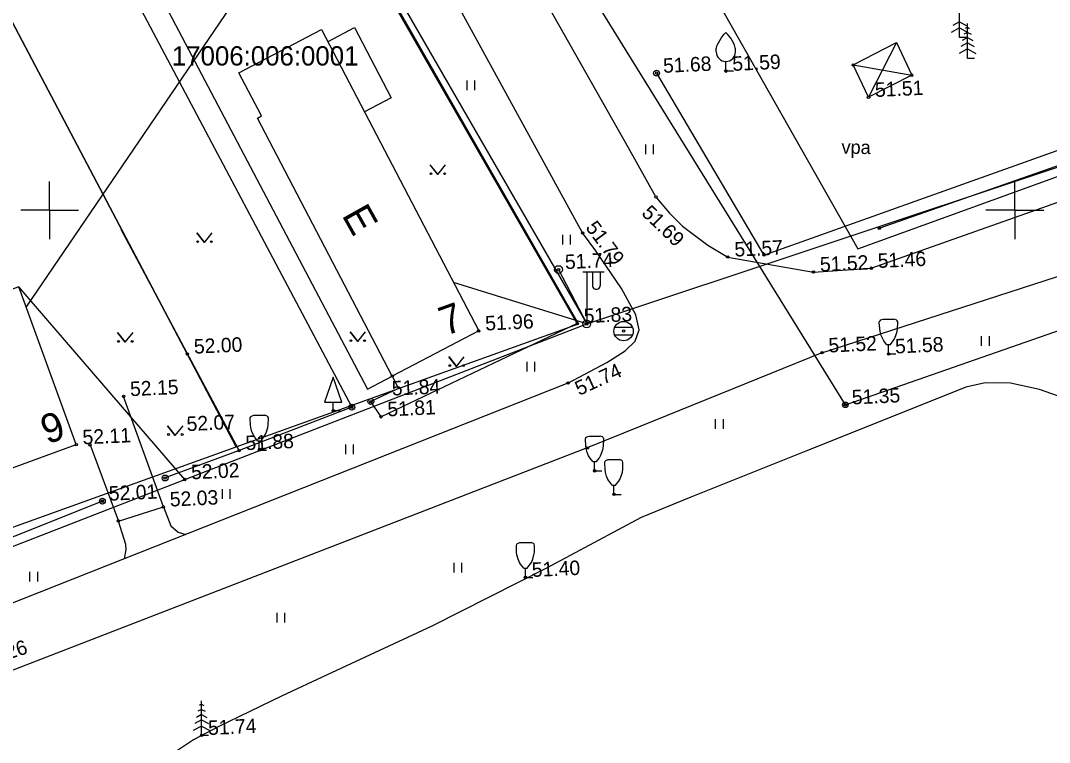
# Model space of a CAD drawing. Extents: x 640815 to 641975, y 6454871 to 6455868.
# Drawn here: x 641648.5 to 641701.8, y 6455072.4 to 6455109.8 of the extents above; entities that cross this region are included whole.
import ezdxf

# ---------------------------------------------------------------- set-up
doc = ezdxf.new("R2010")
doc.units = 0
for name, color, linetype in [('Level 1', 7, 'Continuous'), ('Level 10', 7, 'Continuous'), ('Level 14', 7, 'Continuous'), ('Level 16', 7, 'Continuous'), ('Level 2', 7, 'Continuous'), ('Level 20', 7, 'Continuous'), ('Level 26', 7, 'Continuous'), ('Level 28', 7, 'Continuous'), ('Level 30', 7, 'Continuous'), ('Level 39', 7, 'Continuous'), ('Level 40', 7, 'Continuous'), ('Level 41', 7, 'Continuous'), ('Level 44', 7, 'Continuous'), ('Level 58', 7, 'Continuous'), ('Level 59', 7, 'Continuous'), ('Level 61', 7, 'Continuous'), ('Level 62', 7, 'Continuous'), ('Level 63', 7, 'Continuous')]:
    doc.layers.add(name, color=color, linetype=linetype)

msp = doc.modelspace()

# ---------------------------------------------------------------- linework, layer by layer
at = {"layer": 'Level 1'}
for points in [[(641659.8, 6455107.13), (641664.09, 6455109.36), (641672.23, 6455093.75), (641667.75, 6455091.41), (641660.77, 6455104.78), (641660.98, 6455104.89), (641659.8, 6455107.13)], [(641640.54, 6455092.8), (641637.66, 6455091.79), (641638.66, 6455088.97), (641641.39, 6455089.93), (641643.21, 6455084.88), (641651.38, 6455087.86), (641648.4, 6455096.03), (641645.51, 6455095.02)]]:
    msp.add_lwpolyline(points, dxfattribs=at)
at = {"layer": 'Level 10'}
for p, q in [((641679.27, 6455093.94), (641680.19, 6455093.94)), ((641679.27, 6455093.54), (641680.19, 6455093.54))]:
    msp.add_line(p, q, dxfattribs=at)
msp.add_circle((641679.73, 6455093.74), 0.5, dxfattribs=at)
at = {"layer": 'Level 14'}
for points in [[(641646.76, 6455148.31), (641661.98, 6455121.6), (641677.82, 6455094.12), (641714.77, 6455106.41), (641747.33, 6455117.79)], [(641623.64, 6455073.08), (641657, 6455086.05), (641648.4, 6455096.03)], [(641677.82, 6455094.12), (641670.92, 6455096.26)], [(641657, 6455086.05), (641677.82, 6455094.12)]]:
    msp.add_lwpolyline(points, dxfattribs=at)
at = {"layer": 'Level 16'}
for points in [[(641691.22, 6455089.92), (641669.37, 6455125.25), (641660.23, 6455142.42), (641650.51, 6455156.99), (641637.46, 6455156.59)], [(641669.37, 6455125.25), (641648.78, 6455095)], [(641691.22, 6455089.92), (641728.16, 6455102.8), (641750.93, 6455110.97)]]:
    msp.add_lwpolyline(points, dxfattribs=at)
at = {"layer": 'Level 2'}
msp.add_lwpolyline([(641664.42, 6455108.75), (641665.8, 6455109.47), (641667.69, 6455105.83), (641666.31, 6455105.11)], dxfattribs=at)
at = {"layer": 'Level 20'}
for p, q in [((641677.62, 6455096.81), (641678.72, 6455096.81)), ((641677.82, 6455096.81), (641677.82, 6455094.31)), ((641678.12, 6455096.81), (641678.12, 6455096.11)), ((641678.52, 6455096.81), (641678.52, 6455096.11))]:
    msp.add_line(p, q, dxfattribs=at)
msp.add_circle((641677.82, 6455094.11), 0.2, dxfattribs=at)
msp.add_arc((641678.32, 6455096.11), 0.2, 179.9393, 0.0607, dxfattribs=at)
at = {"layer": 'Level 26'}
msp.add_lwpolyline([(641676.36, 6455096.93), (641677.82, 6455094.12)], dxfattribs=at)
for centre, radius in [((641676.36, 6455096.93), 0.2), ((641691.22, 6455089.92), 0.145)]:
    msp.add_circle(centre, radius, dxfattribs=at)
at = {"layer": 'Level 28'}
for points in [[(641677.33, 6455094.13), (641667.6, 6455111.09)], [(641681.44, 6455107.11), (641687, 6455097.68)], [(641687, 6455097.68), (641708.34, 6455105.3)], [(641665.65, 6455089.8), (641659.81, 6455087.55), (641653.7, 6455099)], [(641677.33, 6455094.13), (641667.17, 6455089.3)], [(641667.17, 6455089.3), (641666.64, 6455090.09)], [(641659.81, 6455087.55), (641655.98, 6455086.13)], [(641652.73, 6455084.93), (641643.63, 6455081.3)]]:
    msp.add_lwpolyline(points, dxfattribs=at)
at = {"layer": 'Level 30'}
for points in [[(641679.98, 6455103.23), (641658.69, 6455140.86), (641658.13, 6455143.17), (641659.72, 6455146.52), (641677.68, 6455154.63)], [(641677.61, 6455098.83), (641658.08, 6455134.51), (641652.71, 6455142.97), (641651.23, 6455143.36)], [(641655.5, 6455111.56), (641666.46, 6455090.74), (641667.75, 6455091.41), (641668.07, 6455090.76), (641666.64, 6455090.09)], [(641654.44, 6455110.96), (641665.65, 6455089.8)], [(641685.13, 6455097.58), (641689.57, 6455096.8), (641692.56, 6455097), (641719.97, 6455106.69), (641731.11, 6455110.74)], [(641690.01, 6455092.62), (641721.09, 6455102.68), (641733.04, 6455107.07)], [(641681.41, 6455100.69), (641679.98, 6455103.23)], [(641681.44, 6455100.65), (641682.11, 6455099.85), (641682.79, 6455099.18), (641684.1, 6455098.19), (641685.13, 6455097.58)], [(641676.85, 6455091.05), (641676.85, 6455091.05), (641678.87, 6455092.11), (641679.82, 6455092.72), (641680.33, 6455093.22), (641680.54, 6455093.81), (641680.36, 6455094.58), (641679.62, 6455095.94), (641678.3, 6455097.9), (641677.61, 6455098.83)], [(641690.01, 6455092.62), (641680.62, 6455088.81)], [(641676.85, 6455091.05), (641645.21, 6455078.52), (641586.68, 6455055.57), (641568.6, 6455048.64), (641563.94, 6455047.63), (641561.06, 6455047.73), (641560.13, 6455048.08), (641556.28, 6455049.65), (641553.08, 6455052.13), (641549.23, 6455056.57), (641542.09, 6455067.76)], [(641652.09, 6455087.84), (641653.56, 6455083.9), (641655.89, 6455084.63), (641653.83, 6455090.36)], [(641680.62, 6455088.81), (641677.85, 6455087.69)], [(641677.85, 6455087.69), (641646.3, 6455075.48), (641587.76, 6455052.57), (641570.89, 6455045.64), (641565.52, 6455044.5), (641560.24, 6455044.32), (641555.35, 6455045.89), (641552.39, 6455047.86), (641547.96, 6455052.25), (641534.49, 6455075.35)], [(641655.89, 6455084.63), (641656.28, 6455083.65), (641656.65, 6455083.32), (641657.05, 6455083.21)], [(641653.87, 6455081.94), (641653.96, 6455082.42), (641653.94, 6455082.69), (641653.56, 6455083.9)]]:
    msp.add_lwpolyline(points, dxfattribs=at)
at = {"layer": 'Level 39'}
for centre in [(641681.44, 6455107.11), (641666.64, 6455090.09), (641665.65, 6455089.8), (641655.98, 6455086.13), (641652.73, 6455084.93)]:
    msp.add_circle(centre, 0.151, dxfattribs=at)
at = {"layer": 'Level 40'}
for points in [[(641675.17, 6455127.46), (641691.86, 6455098), (641730.04, 6455111.86), (641712.91, 6455145.08), (641698.5, 6455138.35)], [(641641.66, 6455121.87), (641659.66, 6455087.75), (641677.4, 6455094.12), (641658.12, 6455127.79)], [(641633.29, 6455078.27), (641659.66, 6455087.75), (641641.66, 6455121.87), (641620.35, 6455114.2), (641623.4, 6455105.74), (641631.53, 6455083.16)]]:
    msp.add_lwpolyline(points, close=True, dxfattribs=at)
at = {"layer": 'Level 41'}
for points in [[(641671.63, 6455106.22), (641671.63, 6455106.72)], [(641672.03, 6455106.22), (641672.03, 6455106.72)], [(641680.88, 6455102.91), (641680.88, 6455103.41)], [(641681.28, 6455102.91), (641681.28, 6455103.41)], [(641676.59, 6455098.23), (641676.59, 6455098.73)], [(641676.99, 6455098.23), (641676.99, 6455098.73)], [(641698.28, 6455092.97), (641698.28, 6455093.47)], [(641698.68, 6455092.97), (641698.68, 6455093.47)], [(641674.74, 6455091.64), (641674.74, 6455092.14)], [(641675.14, 6455091.64), (641675.14, 6455092.14)], [(641703.48, 6455089.94), (641701.27, 6455090.71), (641699.78, 6455091.04), (641698.47, 6455091.06), (641697.46, 6455090.83), (641694.4, 6455089.61), (641689.17, 6455087.52), (641683.21, 6455085.14), (641680.64, 6455084.09), (641675.74, 6455081.46), (641669.8, 6455078.46), (641664.38, 6455075.93), (641662.01, 6455074.82), (641658.73, 6455073.23), (641657.46, 6455072.57), (641656.31, 6455071.8)], [(641684.5, 6455088.68), (641684.5, 6455089.18)], [(641684.9, 6455088.68), (641684.9, 6455089.18)], [(641665.34, 6455087.37), (641665.34, 6455087.87)], [(641665.74, 6455087.37), (641665.74, 6455087.87)], [(641658.95, 6455085.05), (641658.95, 6455085.55)], [(641659.35, 6455085.05), (641659.35, 6455085.55)], [(641670.96, 6455081.23), (641670.96, 6455081.73)], [(641671.36, 6455081.23), (641671.36, 6455081.73)], [(641648.98, 6455080.76), (641648.98, 6455081.26)], [(641649.38, 6455080.76), (641649.38, 6455081.26)], [(641661.79, 6455078.64), (641661.79, 6455079.14)], [(641662.19, 6455078.64), (641662.19, 6455079.14)]]:
    msp.add_lwpolyline(points, dxfattribs=at)
at = {"layer": 'Level 44'}
for p, q in [((641697.13, 6455108.96), (641697.13, 6455110.76)), ((641697.13, 6455109.46), (641696.7, 6455109.22)), ((641697.13, 6455109.77), (641696.78, 6455109.58)), ((641697.13, 6455109.77), (641697.48, 6455109.58)), ((641697.13, 6455109.46), (641697.56, 6455109.22)), ((641697.55, 6455109.49), (641697.44, 6455109.42)), ((641697.55, 6455107.87), (641697.55, 6455109.67)), ((641697.55, 6455109.49), (641697.66, 6455109.42)), ((641697.49, 6455108.96), (641697.13, 6455108.96)), ((641697.55, 6455108.95), (641697.28, 6455108.8)), ((641697.55, 6455109.22), (641697.36, 6455109.12)), ((641697.55, 6455109.22), (641697.74, 6455109.12)), ((641697.55, 6455108.95), (641697.82, 6455108.8)), ((641697.55, 6455108.36), (641697.12, 6455108.12)), ((641697.55, 6455108.68), (641697.2, 6455108.49)), ((641697.55, 6455108.68), (641697.9, 6455108.49)), ((641697.55, 6455108.36), (641697.98, 6455108.12)), ((641685.03, 6455107.21), (641685.03, 6455107.71)), ((641697.91, 6455107.87), (641697.55, 6455107.87)), ((641685.43, 6455107.21), (641685.03, 6455107.21)), ((641669.7, 6455102.36), (641670.11, 6455101.85)), ((641670.11, 6455101.85), (641669.71, 6455102.35)), ((641670.11, 6455101.85), (641670.51, 6455102.35)), ((641657.62, 6455098.84), (641658.02, 6455098.33)), ((641658.02, 6455098.33), (641657.62, 6455098.83)), ((641658.02, 6455098.33), (641658.42, 6455098.83)), ((641693.18, 6455094.36), (641693.74, 6455094.36)), ((641653.52, 6455093.66), (641653.92, 6455093.16)), ((641653.92, 6455093.16), (641653.52, 6455093.66)), ((641653.92, 6455093.16), (641654.32, 6455093.66)), ((641665.56, 6455093.7), (641665.96, 6455093.2)), ((641665.96, 6455093.2), (641665.56, 6455093.7)), ((641665.96, 6455093.2), (641666.36, 6455093.7)), ((641693.36, 6455093.04), (641693.56, 6455093.04)), ((641693.46, 6455092.56), (641693.46, 6455093.04)), ((641670.68, 6455092.42), (641671.08, 6455091.91)), ((641671.08, 6455091.91), (641670.68, 6455092.41)), ((641671.08, 6455091.91), (641671.48, 6455092.41)), ((641693.46, 6455092.56), (641693.84, 6455092.56)), ((641664.69, 6455091.36), (641664.24, 6455090.06)), ((641665.14, 6455090.06), (641664.69, 6455091.36)), ((641664.24, 6455090.06), (641665.14, 6455090.06)), ((641664.69, 6455089.61), (641664.69, 6455090.06)), ((641665.05, 6455089.61), (641664.69, 6455089.61)), ((641660.58, 6455089.38), (641661.14, 6455089.38)), ((641656.1, 6455088.84), (641656.51, 6455088.34)), ((641656.51, 6455088.34), (641656.11, 6455088.84)), ((641656.51, 6455088.34), (641656.91, 6455088.84)), ((641660.76, 6455088.06), (641660.96, 6455088.06)), ((641660.86, 6455087.58), (641660.86, 6455088.06)), ((641677.94, 6455088.3), (641678.52, 6455088.3)), ((641660.86, 6455087.58), (641661.24, 6455087.58)), ((641678.14, 6455086.98), (641678.32, 6455086.98)), ((641678.23, 6455086.5), (641678.23, 6455086.98)), ((641678.94, 6455087.08), (641679.52, 6455087.08)), ((641678.23, 6455086.5), (641678.61, 6455086.5)), ((641679.14, 6455085.76), (641679.32, 6455085.76)), ((641679.23, 6455085.28), (641679.23, 6455085.76)), ((641679.23, 6455085.28), (641679.61, 6455085.28)), ((641674.36, 6455082.78), (641674.94, 6455082.78)), ((641674.56, 6455081.46), (641674.74, 6455081.46)), ((641674.65, 6455080.98), (641674.65, 6455081.46)), ((641674.65, 6455080.98), (641675.03, 6455080.98)), ((641657.87, 6455074.14), (641657.68, 6455074.04)), ((641657.87, 6455074.41), (641657.76, 6455074.34)), ((641657.87, 6455072.79), (641657.87, 6455074.59)), ((641657.87, 6455074.41), (641657.98, 6455074.34)), ((641657.87, 6455074.14), (641658.06, 6455074.04)), ((641657.87, 6455073.6), (641657.52, 6455073.41)), ((641657.87, 6455073.87), (641657.6, 6455073.72)), ((641657.87, 6455073.87), (641658.14, 6455073.72)), ((641657.87, 6455073.6), (641658.22, 6455073.41)), ((641657.87, 6455073.28), (641657.44, 6455073.04)), ((641657.87, 6455073.28), (641658.3, 6455073.04)), ((641658.23, 6455072.79), (641657.87, 6455072.79))]:
    msp.add_line(p, q, dxfattribs=at)
for points in [[(641684.53, 6455108.21), (641684.53, 6455108.36), (641684.54, 6455108.42), (641684.58, 6455108.56), (641684.64, 6455108.68), (641684.78, 6455108.91), (641684.94, 6455109.12), (641685.03, 6455109.21)], [(641685.53, 6455108.21), (641685.53, 6455108.36), (641685.52, 6455108.42), (641685.48, 6455108.56), (641685.42, 6455108.68), (641685.28, 6455108.91), (641685.12, 6455109.12), (641685.03, 6455109.21)], [(641692.98, 6455099.07), (641708.54, 6455104.53), (641707.01, 6455107.46)], [(641693.36, 6455093.04), (641693.22, 6455093.24), (641693.16, 6455093.34), (641693.08, 6455093.51), (641693.02, 6455093.72), (641693, 6455093.87), (641692.98, 6455094.18), (641692.98, 6455094.22), (641693.02, 6455094.28), (641693.06, 6455094.32), (641693.18, 6455094.36)], [(641693.56, 6455093.04), (641693.7, 6455093.24), (641693.76, 6455093.34), (641693.84, 6455093.51), (641693.9, 6455093.72), (641693.92, 6455093.87), (641693.94, 6455094.18), (641693.94, 6455094.22), (641693.9, 6455094.28), (641693.86, 6455094.32), (641693.74, 6455094.36)], [(641660.76, 6455088.06), (641660.62, 6455088.26), (641660.56, 6455088.36), (641660.48, 6455088.53), (641660.42, 6455088.74), (641660.4, 6455088.89), (641660.38, 6455089.2), (641660.38, 6455089.24), (641660.42, 6455089.3), (641660.46, 6455089.34), (641660.58, 6455089.38)], [(641660.96, 6455088.06), (641661.1, 6455088.26), (641661.16, 6455088.36), (641661.24, 6455088.53), (641661.3, 6455088.74), (641661.32, 6455088.89), (641661.34, 6455089.2), (641661.34, 6455089.24), (641661.3, 6455089.3), (641661.26, 6455089.34), (641661.14, 6455089.38)], [(641678.14, 6455086.98), (641677.98, 6455087.18), (641677.92, 6455087.28), (641677.85, 6455087.45), (641677.79, 6455087.66), (641677.77, 6455087.81), (641677.76, 6455088.12), (641677.76, 6455088.16), (641677.78, 6455088.22), (641677.82, 6455088.26), (641677.94, 6455088.3)], [(641678.32, 6455086.98), (641678.48, 6455087.18), (641678.54, 6455087.28), (641678.61, 6455087.45), (641678.67, 6455087.66), (641678.69, 6455087.81), (641678.7, 6455088.12), (641678.7, 6455088.16), (641678.68, 6455088.22), (641678.64, 6455088.26), (641678.52, 6455088.3)], [(641679.14, 6455085.76), (641678.98, 6455085.96), (641678.92, 6455086.06), (641678.85, 6455086.23), (641678.79, 6455086.44), (641678.77, 6455086.59), (641678.76, 6455086.9), (641678.76, 6455086.94), (641678.78, 6455087), (641678.82, 6455087.04), (641678.94, 6455087.08)], [(641679.32, 6455085.76), (641679.48, 6455085.96), (641679.54, 6455086.06), (641679.61, 6455086.23), (641679.67, 6455086.44), (641679.69, 6455086.59), (641679.7, 6455086.9), (641679.7, 6455086.94), (641679.68, 6455087), (641679.64, 6455087.04), (641679.52, 6455087.08)], [(641674.56, 6455081.46), (641674.4, 6455081.66), (641674.34, 6455081.76), (641674.27, 6455081.93), (641674.21, 6455082.14), (641674.19, 6455082.29), (641674.18, 6455082.6), (641674.18, 6455082.64), (641674.2, 6455082.7), (641674.24, 6455082.74), (641674.36, 6455082.78)], [(641674.74, 6455081.46), (641674.9, 6455081.66), (641674.96, 6455081.76), (641675.03, 6455081.93), (641675.09, 6455082.14), (641675.11, 6455082.29), (641675.12, 6455082.6), (641675.12, 6455082.64), (641675.1, 6455082.7), (641675.06, 6455082.74), (641674.94, 6455082.78)]]:
    msp.add_lwpolyline(points, dxfattribs=at)
for centre in [(641669.755, 6455101.895), (641670.465, 6455101.895), (641657.665, 6455098.375), (641658.375, 6455098.375), (641653.565, 6455093.205), (641654.275, 6455093.205), (641665.605, 6455093.245), (641666.315, 6455093.245), (641670.725, 6455091.955), (641671.435, 6455091.955), (641656.155, 6455088.385), (641656.865, 6455088.385)]:
    msp.add_circle(centre, 0.045, dxfattribs=at)
msp.add_arc((641685.03, 6455108.21), 0.5, 180, 0, dxfattribs=at)
at = {"layer": 'Level 61'}
for points in [[(641691.63, 6455107.53), (641693.87, 6455108.69), (641694.66, 6455107), (641692.42, 6455105.86), (641691.63, 6455107.53)], [(641693.87, 6455108.69), (641692.42, 6455105.86)], [(641691.63, 6455107.53), (641694.66, 6455107)]]:
    msp.add_lwpolyline(points, dxfattribs=at)
at = {"layer": 'Level 62'}
for centre in [(641681.44, 6455107.11), (641685.03, 6455107.21), (641691.63, 6455107.53), (641694.66, 6455107), (641692.42, 6455105.86), (641681.41, 6455100.69), (641677.61, 6455098.83), (641692.98, 6455099.07), (641685.13, 6455097.58), (641687, 6455097.68), (641692.56, 6455097), (641676.36, 6455096.93), (641689.57, 6455096.8), (641677.33, 6455094.13), (641677.82, 6455094.11), (641672.23, 6455093.75), (641679.73, 6455093.74), (641657.13, 6455092.56), (641690.01, 6455092.62), (641693.46, 6455092.56), (641667.75, 6455091.41), (641676.85, 6455091.05), (641653.83, 6455090.36), (641666.64, 6455090.09), (641664.69, 6455089.61), (641665.65, 6455089.8), (641691.22, 6455089.92), (641667.17, 6455089.3), (641651.38, 6455087.86), (641652.09, 6455087.84), (641659.81, 6455087.55), (641660.86, 6455087.58), (641677.85, 6455087.69), (641678.23, 6455086.5), (641655.98, 6455086.13), (641657, 6455086.05), (641679.23, 6455085.28), (641652.73, 6455084.93), (641655.89, 6455084.63), (641653.56, 6455083.9), (641674.65, 6455080.98), (641657.87, 6455072.79)]:
    msp.add_circle(centre, 0.0625, dxfattribs=at)
at = {"layer": 'Level 63'}
for points in [[(641650, 6455100), (641650, 6455101.5)], [(641700, 6455100), (641700, 6455101.5)], [(641650, 6455100), (641648.5, 6455100)], [(641650, 6455100), (641651.5, 6455100)], [(641650, 6455100), (641650, 6455098.5)], [(641700, 6455100), (641698.5, 6455100)], [(641700, 6455100), (641701.5, 6455100)], [(641700, 6455100), (641700, 6455098.5)]]:
    msp.add_lwpolyline(points, dxfattribs=at)

# ---------------------------------------------------------------- texts
at = {"layer": 'Level 1'}
for s, rotation, p in [('E', 299.272, (641665.11, 6455099.75)), ('7', 19.5956, (641670.5, 6455093.48)), ('9', 19.5956, (641649.87, 6455087.86))]:
    msp.add_text(s, height=1.5, rotation=rotation, dxfattribs=at).set_placement(p)
at = {"layer": 'Level 58'}
msp.add_text('17006:006:0001', height=1.00002, dxfattribs=at).set_placement((641656.33, 6455107.5))
at = {"layer": 'Level 59'}
for s, rotation, p in [('51.68', 2.5631, (641681.79, 6455107.12)), ('51.59', 2.5631, (641685.38, 6455107.22)), ('51.51', 2.5631, (641692.77, 6455105.87)), ('51.69', 316.0844, (641680.62, 6455099.8)), ('51.79', 306.6018, (641677.73, 6455099.1)), ('51.57', 2.5631, (641685.49, 6455097.6)), ('51.74', 2.5631, (641676.71, 6455096.95)), ('51.52', 2.5631, (641689.92, 6455096.82)), ('51.46', 2.5631, (641692.91, 6455097.01)), ('51.83', 2.5631, (641677.68, 6455094.15)), ('51.96', 2.5631, (641672.58, 6455093.77)), ('52.00', 2.5631, (641657.49, 6455092.57)), ('51.52', 2.5631, (641690.36, 6455092.63)), ('51.58', 2.5631, (641693.81, 6455092.58)), ('51.74', 24.6587, (641677.43, 6455090.38)), ('52.15', 2.5631, (641654.18, 6455090.37)), ('51.84', 2.5631, (641667.74, 6455090.4)), ('51.35', 2.5631, (641691.57, 6455089.94)), ('51.81', 2.5631, (641667.51, 6455089.32)), ('52.07', 2.5631, (641657.11, 6455088.56)), ('52.11', 2.5631, (641651.72, 6455087.87)), ('51.88', 2.5631, (641660.16, 6455087.57)), ('52.02', 2.5631, (641657.34, 6455086.06)), ('52.01', 2.5631, (641653.08, 6455084.95)), ('52.03', 2.5631, (641656.24, 6455084.65)), ('51.40', 2.5631, (641674.99, 6455081)), ('52.26', 17.4812, (641646.52, 6455076.3)), ('51.74', 2.5631, (641658.22, 6455072.81))]:
    msp.add_text(s, height=0.75, rotation=rotation, dxfattribs=at).set_placement(p)
at = {"layer": 'Level 61'}
msp.add_text('vpa', height=0.7, rotation=359.2922, dxfattribs=at).set_placement((641691.02, 6455102.93))

doc.saveas('drawing.dxf')
